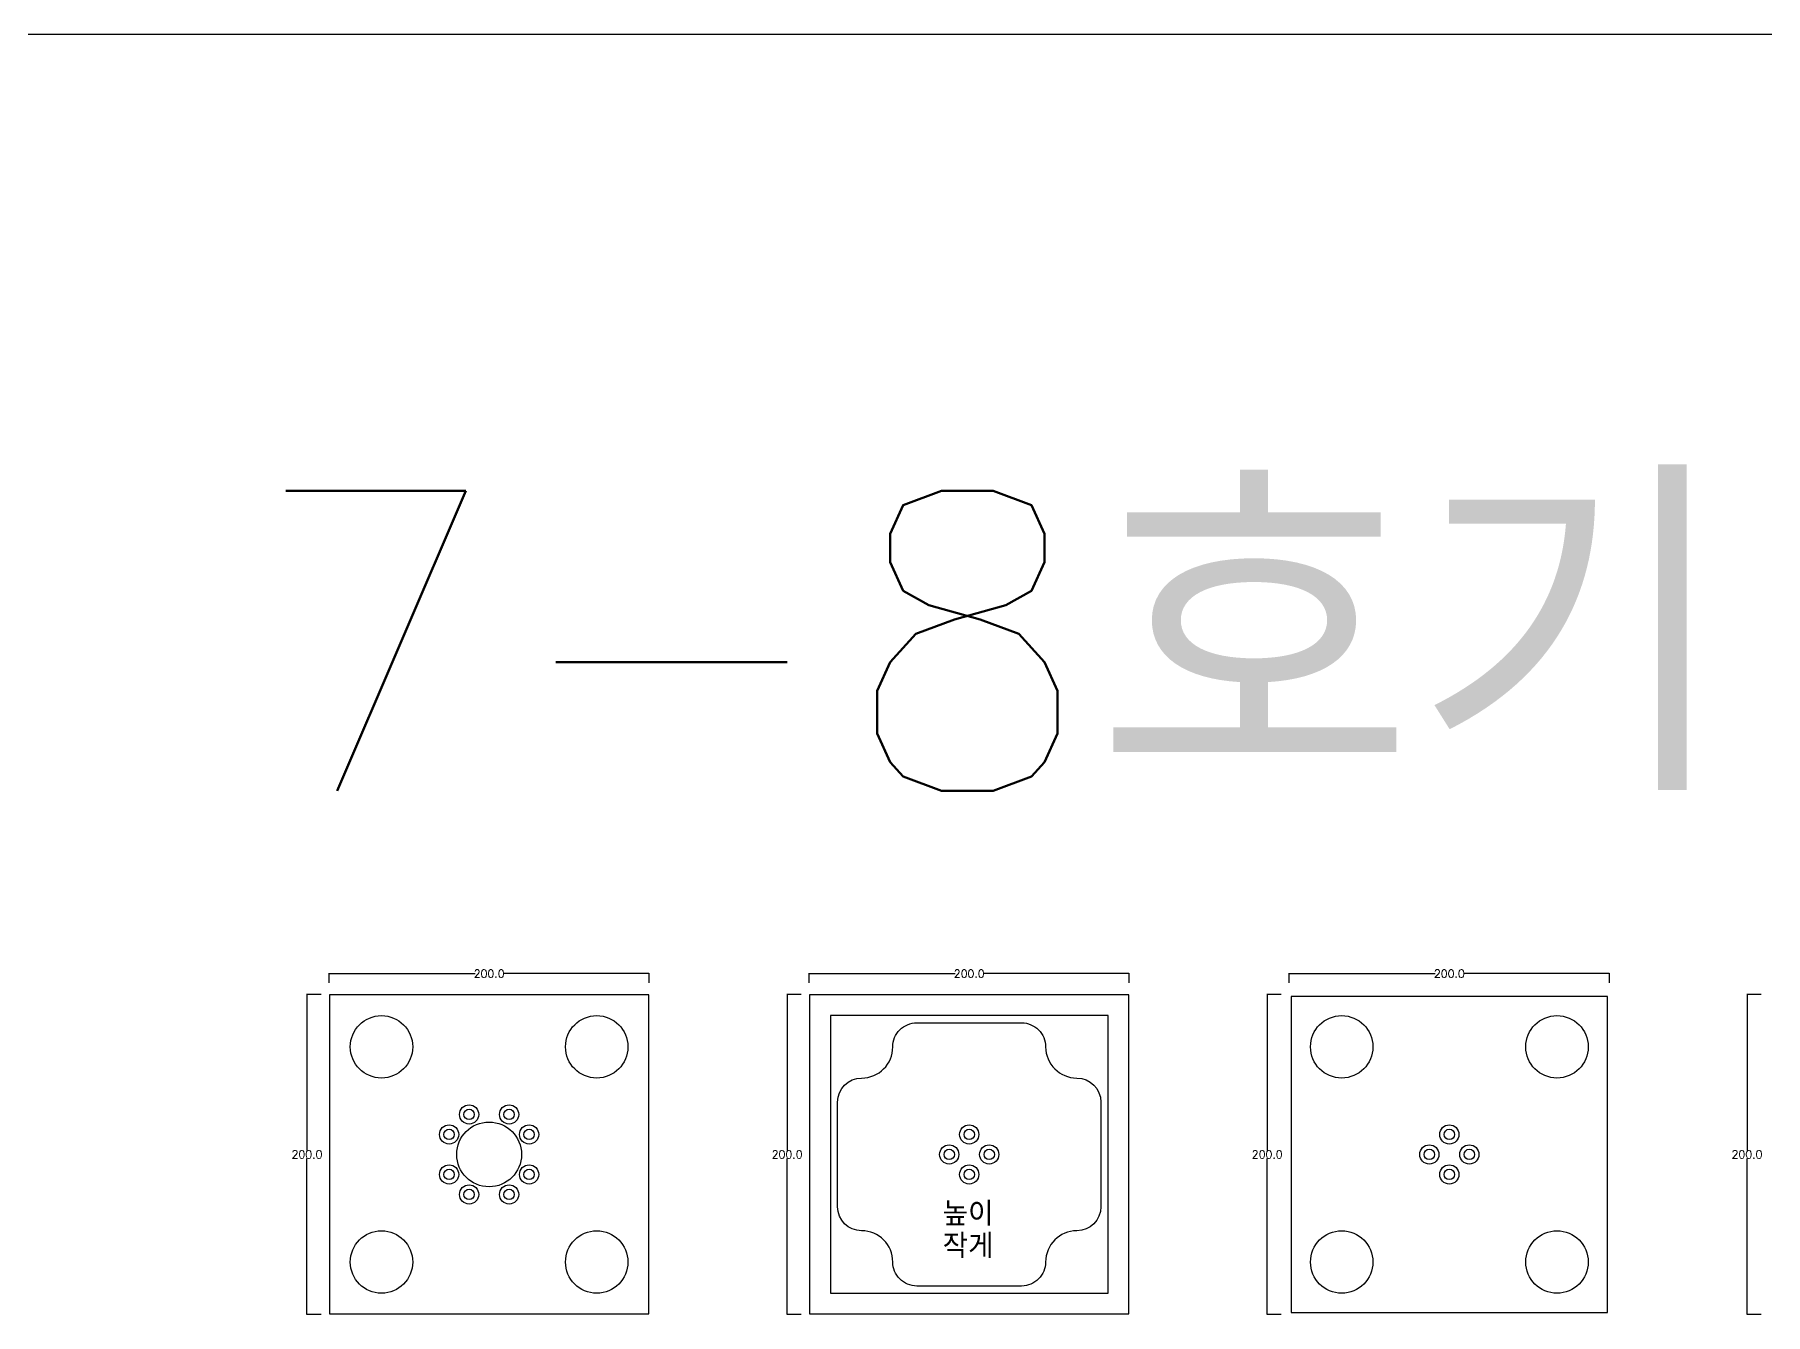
# Model space of a CAD drawing. Header units: millimetres. Extents: x 37110 to 56310, y -3510 to 5490.
# Drawn here: x 47626 to 48707, y 1090 to 1890 of the extents above; entities that cross this region are included whole.
import ezdxf

# ---------------------------------------------------------------- set-up
doc = ezdxf.new("R2010")
doc.units = ezdxf.units.MM
for name, color, linetype in [('TEXT', 3, 'Continuous'), ('볼트 구멍', 7, 'Continuous'), ('치구', 7, 'Continuous'), ('치수', 7, 'Continuous')]:
    doc.layers.add(name, color=color, linetype=linetype)
doc.styles.get("Standard").update_dxf_attribs({"font": 'txt.shx', "bigfont": 'whgtxt.shx'})
doc.dimstyles.get("Standard").update_dxf_attribs({"dimtxt": 7, "dimasz": 0.18, "dimexe": 0.18, "dimexo": 0.0625, "dimgap": 0.09, "dimtad": 0, "dimtih": 1, "dimtoh": 1, "dimdec": 1, "dimzin": 0, "dimdsep": 46, "dimtxsty": 'Standard', "dimcen": 0.09, "dimadec": 0, "dimazin": 0, "dimtfac": 1, "dimtdec": 1, "dimtofl": 0, "dimtmove": 0, "dimatfit": 3, "dimfxl": 0, "dimtolj": 1, "dimtzin": 0, "dimarcsym": 0})

# ---------------------------------------------------------------- blocks, each defined once
blk = doc.blocks.new('*D2550')
at = {"layer": 'Defpoints', "color": 0, "linetype": 'Continuous'}
for p in [(48704.9, 1290), (48696, 1090), (48704.9, 1090)]:
    blk.add_point(p, dxfattribs=at)
at = {"layer": '치수', "color": 0, "linetype": 'Continuous', "lineweight": -2}
for p, q in [((48704.8, 1290), (48695.8, 1290)), ((48696, 1289.8), (48696, 1192.6)), ((48696, 1090.2), (48696, 1187.4)), ((48704.8, 1090), (48695.8, 1090))]:
    blk.add_line(p, q, dxfattribs=at)
at = {"layer": '치수', "color": 0, "linetype": 'Continuous'}
for points in [[(48695.9, 1289.8), (48696, 1289.8), (48696, 1290)], [(48695.9, 1090.2), (48696, 1090.2), (48696, 1090)]]:
    blk.add_solid(points, dxfattribs=at)
at = {"layer": '치수', "color": 0, "linetype": 'Continuous', "insert": (48696, 1190), "char_height": 5, "attachment_point": 5}
blk.add_mtext('\\A1;200.0', dxfattribs=at)
blk = doc.blocks.new('*D2541')
at = {"layer": 'Defpoints', "color": 0, "linetype": 'Continuous'}
for p in [(48105.1, 1290), (48096.2, 1090), (48105.1, 1090)]:
    blk.add_point(p, dxfattribs=at)
at = {"layer": '치수', "color": 0, "linetype": 'Continuous', "lineweight": -2}
for p, q in [((48105, 1290), (48096, 1290)), ((48096.2, 1289.8), (48096.2, 1192.6)), ((48096.2, 1090.2), (48096.2, 1187.4)), ((48105, 1090), (48096, 1090))]:
    blk.add_line(p, q, dxfattribs=at)
at = {"layer": '치수', "color": 0, "linetype": 'Continuous'}
for points in [[(48096.2, 1289.8), (48096.2, 1289.8), (48096.2, 1290)], [(48096.2, 1090.2), (48096.2, 1090.2), (48096.2, 1090)]]:
    blk.add_solid(points, dxfattribs=at)
at = {"layer": '치수', "color": 0, "linetype": 'Continuous', "insert": (48096.2, 1190), "char_height": 5, "attachment_point": 5}
blk.add_mtext('\\A1;200.0', dxfattribs=at)
blk = doc.blocks.new('*D2542')
at = {"layer": 'Defpoints', "color": 0, "linetype": 'Continuous'}
for p in [(48405.1, 1290), (48396.2, 1090), (48405.1, 1090)]:
    blk.add_point(p, dxfattribs=at)
at = {"layer": '치수', "color": 0, "linetype": 'Continuous', "lineweight": -2}
for p, q in [((48405, 1290), (48396, 1290)), ((48396.2, 1289.8), (48396.2, 1192.6)), ((48396.2, 1090.2), (48396.2, 1187.4)), ((48405, 1090), (48396, 1090))]:
    blk.add_line(p, q, dxfattribs=at)
at = {"layer": '치수', "color": 0, "linetype": 'Continuous'}
for points in [[(48396.2, 1289.8), (48396.2, 1289.8), (48396.2, 1290)], [(48396.2, 1090.2), (48396.2, 1090.2), (48396.2, 1090)]]:
    blk.add_solid(points, dxfattribs=at)
at = {"layer": '치수', "color": 0, "linetype": 'Continuous', "insert": (48396.2, 1190), "char_height": 5, "attachment_point": 5}
blk.add_mtext('\\A1;200.0', dxfattribs=at)
blk = doc.blocks.new('*D2543')
at = {"layer": 'Defpoints', "color": 0, "linetype": 'Continuous'}
for p in [(47805.1, 1290), (47796.2, 1090), (47805.1, 1090)]:
    blk.add_point(p, dxfattribs=at)
at = {"layer": '치수', "color": 0, "linetype": 'Continuous', "lineweight": -2}
for p, q in [((47805, 1290), (47796, 1290)), ((47796.2, 1289.8), (47796.2, 1192.6)), ((47796.2, 1090.2), (47796.2, 1187.4)), ((47805, 1090), (47796, 1090))]:
    blk.add_line(p, q, dxfattribs=at)
at = {"layer": '치수', "color": 0, "linetype": 'Continuous'}
for points in [[(47796.2, 1289.8), (47796.2, 1289.8), (47796.2, 1290)], [(47796.2, 1090.2), (47796.2, 1090.2), (47796.2, 1090)]]:
    blk.add_solid(points, dxfattribs=at)
at = {"layer": '치수', "color": 0, "linetype": 'Continuous', "insert": (47796.2, 1190), "char_height": 5, "attachment_point": 5}
blk.add_mtext('\\A1;200.0', dxfattribs=at)
blk = doc.blocks.new('*D2549')
at = {"layer": 'Defpoints', "color": 0, "linetype": 'Continuous'}
for p in [(48310, 1303), (48110, 1297.1), (48310, 1297.1)]:
    blk.add_point(p, dxfattribs=at)
at = {"layer": '치수', "color": 0, "linetype": 'Continuous', "lineweight": -2}
for p, q in [((48110, 1297.2), (48110, 1303.2)), ((48110.2, 1303), (48201.2, 1303)), ((48309.8, 1303), (48218.8, 1303)), ((48310, 1297.2), (48310, 1303.2))]:
    blk.add_line(p, q, dxfattribs=at)
at = {"layer": '치수', "color": 0, "linetype": 'Continuous'}
for points in [[(48110.2, 1303), (48110.2, 1303), (48110, 1303)], [(48309.8, 1303), (48309.8, 1303), (48310, 1303)]]:
    blk.add_solid(points, dxfattribs=at)
at = {"layer": '치수', "color": 0, "linetype": 'Continuous', "insert": (48210, 1303), "char_height": 5, "attachment_point": 5}
blk.add_mtext('\\A1;200.0', dxfattribs=at)
blk = doc.blocks.new('*D2548')
at = {"layer": 'Defpoints', "color": 0, "linetype": 'Continuous'}
for p in [(48010, 1303), (47810, 1297.1), (48010, 1297.1)]:
    blk.add_point(p, dxfattribs=at)
at = {"layer": '치수', "color": 0, "linetype": 'Continuous', "lineweight": -2}
for p, q in [((47810, 1297.2), (47810, 1303.2)), ((47810.2, 1303), (47901.2, 1303)), ((48009.8, 1303), (47918.8, 1303)), ((48010, 1297.2), (48010, 1303.2))]:
    blk.add_line(p, q, dxfattribs=at)
at = {"layer": '치수', "color": 0, "linetype": 'Continuous'}
for points in [[(47810.2, 1303), (47810.2, 1303), (47810, 1303)], [(48009.8, 1303), (48009.8, 1303), (48010, 1303)]]:
    blk.add_solid(points, dxfattribs=at)
at = {"layer": '치수', "color": 0, "linetype": 'Continuous', "insert": (47910, 1303), "char_height": 5, "attachment_point": 5}
blk.add_mtext('\\A1;200.0', dxfattribs=at)
blk = doc.blocks.new('*D2540')
at = {"layer": 'Defpoints', "color": 0, "linetype": 'Continuous'}
for p in [(48610, 1303), (48410, 1297.1), (48610, 1297.1)]:
    blk.add_point(p, dxfattribs=at)
at = {"layer": '치수', "color": 0, "linetype": 'Continuous', "lineweight": -2}
for p, q in [((48410, 1297.2), (48410, 1303.2)), ((48410.2, 1303), (48501.2, 1303)), ((48609.8, 1303), (48518.8, 1303)), ((48610, 1297.2), (48610, 1303.2))]:
    blk.add_line(p, q, dxfattribs=at)
at = {"layer": '치수', "color": 0, "linetype": 'Continuous'}
for points in [[(48410.2, 1303), (48410.2, 1303), (48410, 1303)], [(48609.8, 1303), (48609.8, 1303), (48610, 1303)]]:
    blk.add_solid(points, dxfattribs=at)
at = {"layer": '치수', "color": 0, "linetype": 'Continuous', "insert": (48510, 1303), "char_height": 5, "attachment_point": 5}
blk.add_mtext('\\A1;200.0', dxfattribs=at)

msp = doc.modelspace()

# ---------------------------------------------------------------- linework, layer by layer
at = {"color": 6}
msp.add_line((56310, 1890), (37110, 1890), dxfattribs=at)
at = {"layer": '볼트 구멍', "color": 6}
for centre in [(47897.5, 1215), (47922.5, 1215), (47885, 1202.5), (47935, 1202.5), (48210.003, 1202.5), (48510.003, 1202.5), (48197.5, 1190), (48222.5, 1190), (48497.5, 1190), (48522.5, 1190), (47885, 1177.5), (47935, 1177.5), (48209.998, 1177.492), (48509.998, 1177.492), (47897.5, 1165), (47922.5, 1165)]:
    msp.add_circle(centre, 6, dxfattribs=at)
at = {"layer": '볼트 구멍', "color": 3}
for centre, radius in [((47897.5, 1215), 3.25), ((47922.5, 1215), 3.25), ((47885, 1202.5), 3.25), ((47910, 1190), 20.25), ((47935, 1202.5), 3.25), ((48210.003, 1202.5), 3.25), ((48510.003, 1202.5), 3.25), ((48197.5, 1190), 3.25), ((48222.5, 1190), 3.25), ((48497.5, 1190), 3.25), ((48522.5, 1190), 3.25), ((47885, 1177.5), 3.25), ((47935, 1177.5), 3.25), ((48209.998, 1177.492), 3.25), ((48509.998, 1177.492), 3.25), ((47897.5, 1165), 3.25), ((47922.5, 1165), 3.25)]:
    msp.add_circle(centre, radius, dxfattribs=at)
at = {"layer": '치구'}
for points in [[(47810.25, 1289.75), (47810.25, 1090.25), (48009.75, 1090.25), (48009.75, 1289.75)], [(48110.25, 1289.75), (48110.25, 1090.25), (48309.75, 1090.25), (48309.75, 1289.75)], [(48411.25, 1288.75), (48411.25, 1091.25), (48608.75, 1091.25), (48608.75, 1288.75)], [(48123.25, 1276.75), (48123.25, 1103.25), (48296.75, 1103.25), (48296.75, 1276.75)]]:
    msp.add_lwpolyline(points, close=True, dxfattribs=at)
msp.add_lwpolyline([(48177.25, 1272.25), (48242.75, 1272.25, -0.41421365), (48257.75, 1257.25, 0.41421347), (48277.25, 1237.75, -0.41421338), (48292.25, 1222.75), (48292.25, 1157.25, -0.41421338), (48277.25, 1142.25, 0.41421347), (48257.75, 1122.75, -0.41421365), (48242.75, 1107.75), (48177.25, 1107.75, -0.41421365), (48162.25, 1122.75, 0.41421347), (48142.75, 1142.25, -0.41421338), (48127.75, 1157.25), (48127.75, 1222.75, -0.41421338), (48142.75, 1237.75, 0.41421347), (48162.25, 1257.25, -0.41421365)], format="xyb", close=True, dxfattribs=at)
for centre in [(47842.75, 1257.25), (47977.25, 1257.25), (48442.75, 1257.25), (48577.25, 1257.25), (47842.75, 1122.75), (47977.25, 1122.75), (48442.75, 1122.75), (48577.25, 1122.75)]:
    msp.add_circle(centre, 19.5, dxfattribs=at)

# ---------------------------------------------------------------- texts
at = {"color": 1}
for s, p in [('높이 ', (48193.43, 1145.396)), ('작게', (48193.43, 1125.287))]:
    msp.add_text(s, height=15, dxfattribs=at).set_placement(p)
at = {"layer": 'TEXT', "linetype": 'Continuous'}
msp.add_text('송운사 7-8호기 (소형)', height=187.5, dxfattribs=at).set_placement((46996.554, 1417.307))

# ---------------------------------------------------------------- dimensions: what is measured, and where the dimension line sits
at = {"layer": '치수', "color": 4, "linetype": 'Continuous'}
for base, p1, p2, picture, middle in [((48010, 1302.99), (47810, 1297.107), (48010, 1297.107), '*D2548', (47910, 1302.99)), ((48310, 1302.99), (48110, 1297.107), (48310, 1297.107), '*D2549', (48210, 1302.99)), ((48610, 1302.99), (48410, 1297.107), (48610, 1297.107), '*D2540', (48510, 1302.99))]:
    dim = msp.add_linear_dim(base=base, p1=p1, p2=p2, dimstyle='Standard', override={"dimtxt": 5}, dxfattribs=at)
    dim.commit()
    dim.dimension.update_dxf_attribs({"geometry": picture, "text_midpoint": middle})
for base, p1, p2, picture, middle in [((47796.204, 1090), (47805.109, 1290), (47805.109, 1090), '*D2543', (47796.204, 1190)), ((48096.204, 1090), (48105.109, 1290), (48105.109, 1090), '*D2541', (48096.204, 1190)), ((48396.204, 1090), (48405.109, 1290), (48405.109, 1090), '*D2542', (48396.204, 1190)), ((48695.954, 1090), (48704.859, 1290), (48704.859, 1090), '*D2550', (48695.954, 1190))]:
    dim = msp.add_linear_dim(base=base, p1=p1, p2=p2, angle=90, dimstyle='Standard', override={"dimtxt": 5}, dxfattribs=at)
    dim.commit()
    dim.dimension.update_dxf_attribs({"geometry": picture, "text_midpoint": middle})

doc.saveas('drawing.dxf')
